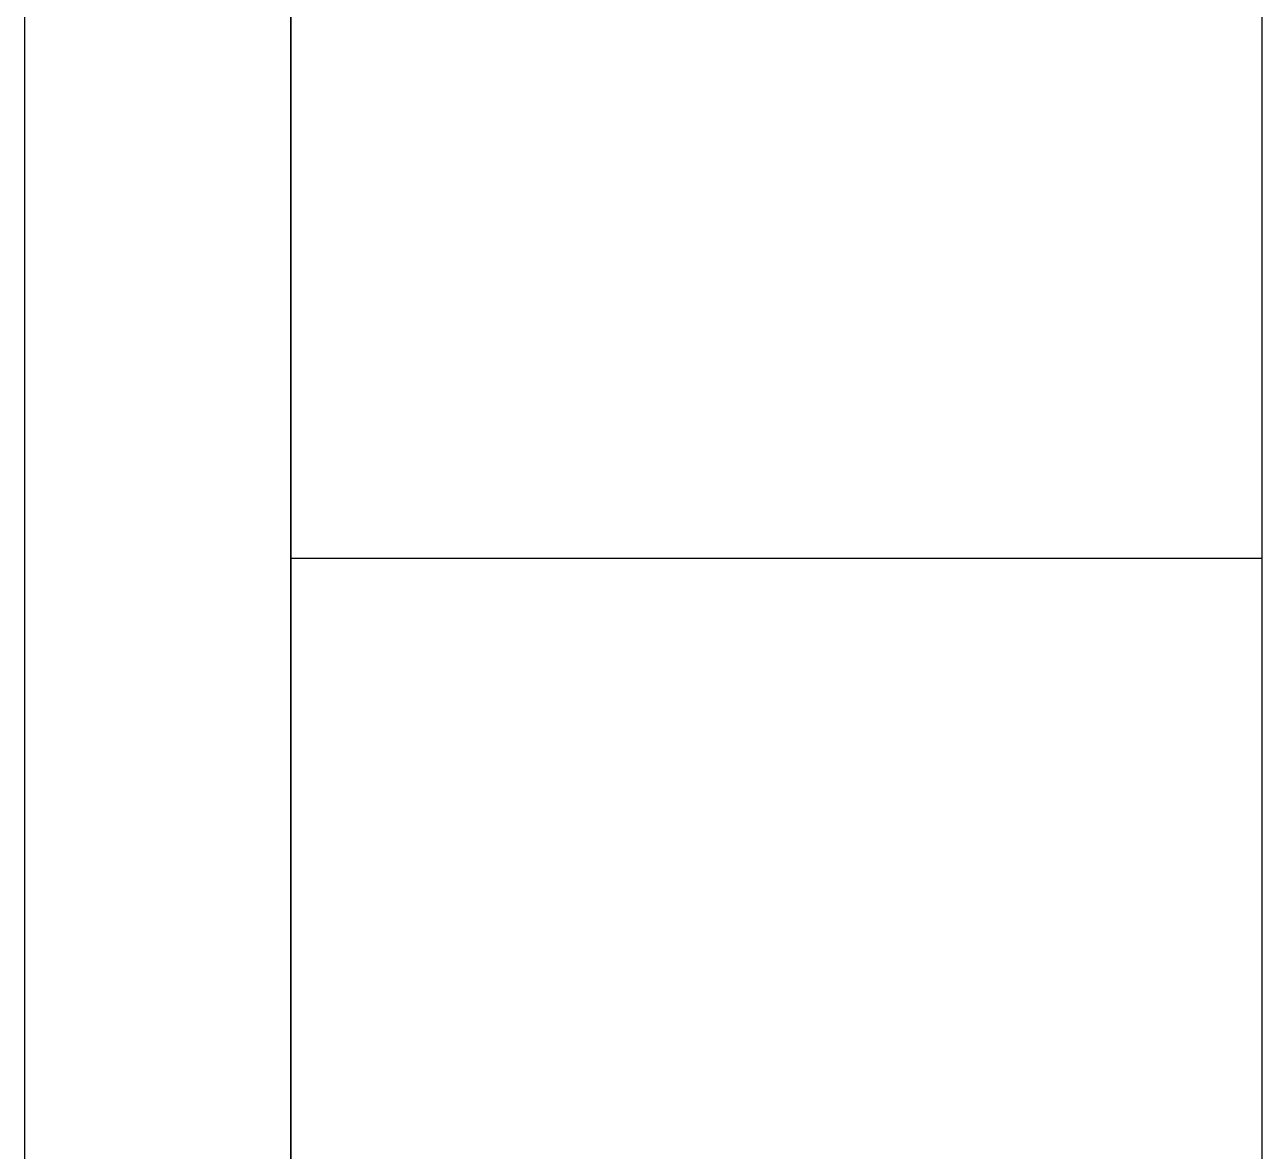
# Model space of a CAD drawing. Header units: millimetres. Extents: x -41292 to 298682, y -22072 to 33155.
# Drawn here: x 25145 to 26075, y 10791 to 11638 of the extents above; entities that cross this region are included whole.
import ezdxf

# ---------------------------------------------------------------- set-up
doc = ezdxf.new("R2010")
doc.units = ezdxf.units.MM
doc.layers.add('벽1', color=2, linetype='Continuous')
doc.layers.add('틀', color=8, linetype='Continuous')

# ---------------------------------------------------------------- blocks, each defined once
blk = doc.blocks.new('AHSISHEUD')
for p, q in [((25772.05, 25338.67), (25772.05, 30598.67)), ((25972.05, 30274.41), (25972.05, 28884.67)), ((26702.05, 28884.67), (26702.05, 29343.17)), ((26702.05, 28884.67), (25972.05, 28884.67)), ((25972.05, 28884.67), (25972.05, 27484.67)), ((26702.05, 28420.53), (26702.05, 28884.67))]:
    blk.add_line(p, q)

msp = doc.modelspace()

# ---------------------------------------------------------------- linework, layer by layer
at = {"layer": '벽1'}
for p, q in [((25144.67, 7690.58), (25144.67, 12950.58)), ((25344.67, 8280.58), (25344.67, 12950.58))]:
    msp.add_line(p, q, dxfattribs=at)
at = {"layer": '틀'}
msp.add_line((25344.67, 11580.58), (25344.67, 11780.58), dxfattribs=at)

# ---------------------------------------------------------------- block references
msp.add_blockref('AHSISHEUD', (-627.37, -17648.09))

doc.saveas('drawing.dxf')
